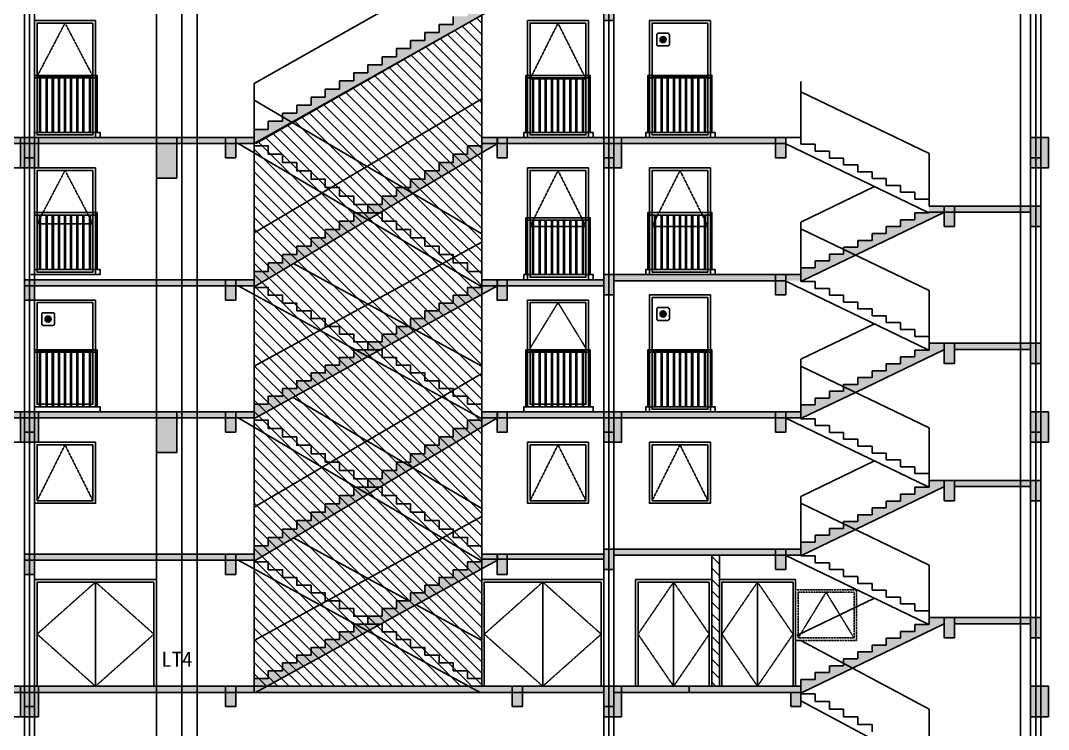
# Model space of a CAD drawing. Extents: x -737978 to 768813, y -372247 to 1140308.
# Drawn here: x -160901 to -140676, y -252579 to -238629 of the extents above; entities that cross this region are included whole.
import ezdxf

# ---------------------------------------------------------------- set-up
doc = ezdxf.new("R2010")
doc.units = 0
doc.header["$LTSCALE"] = 10
doc.header["$MEASUREMENT"] = 0
doc.linetypes.add('DASH', pattern=[0.35, 0.25, -0.1])
doc.layers.get('0').update_dxf_attribs({"linetype": 'CONTINUOUS'})
for name, color, linetype in [('A-HATH', 8, 'CONTINUOUS'), ('A-WALL-GLAZ', 141, 'CONTINUOUS'), ('BORDER', 7, 'CONTINUOUS'), ('C-B', 7, 'CONTINUOUS'), ('DIM_LEAD', 3, 'CONTINUOUS'), ('J-COLU-梁柱', 30, 'CONTINUOUS'), ('J-ELEV-立面栏杆', 36, 'CONTINUOUS'), ('J-ELEV-立面门窗分格线', 155, 'CONTINUOUS'), ('PUB_HATCH', 8, 'CONTINUOUS'), ('S_E_STAIR', 4, 'CONTINUOUS'), ('窗', 4, 'CONTINUOUS')]:
    doc.layers.add(name, color=color, linetype=linetype)
doc.styles.add('_TCH_DYN', font='')
doc.styles.get('_TCH_DYN').set_extended_font_data('SimSun')

# ---------------------------------------------------------------- blocks, each defined once
blk = doc.blocks.new('A$C035B0F65')
at = {"layer": 'PUB_HATCH'}
blk.add_hatch(color=256, dxfattribs=at).paths.add_polyline_path([(200, 400), (200, 0), (0, 0), (0, 400)])
at = {"layer": 'J-COLU-梁柱'}
blk.add_lwpolyline([(200, 400), (200, 0), (0, 0), (0, 400)], close=True, dxfattribs=at)
blk = doc.blocks.new('A$C74714C7F')
at = {"layer": 'PUB_HATCH'}
blk.add_hatch(color=256, dxfattribs=at).paths.add_polyline_path([(350, 800), (350, 200), (0, 200), (0, 800)])
at = {"layer": 'J-COLU-梁柱'}
blk.add_lwpolyline([(350, 800), (350, 200), (0, 200), (0, 800)], close=True, dxfattribs=at)
blk = doc.blocks.new('A$C46E66E59')
at = {"color": 8}
blk.add_lwpolyline([(0, 100), (1360, 100), (1360, 0), (0, 0)], close=True, dxfattribs=at)
at = {"layer": 'J-COLU-梁柱', "color": 8}
for p, q in [((1360, 100), (0, 100)), ((0, 100), (0, 0)), ((0, 0), (1360, 0)), ((1360, 0), (1360, 100))]:
    blk.add_line(p, q, dxfattribs=at)
at = {"layer": 'J-ELEV-立面栏杆', "color": 8}
for p, q in [((80, 1172), (80, 100)), ((190, 1172), (190, 100)), ((210, 1172), (210, 100)), ((320, 1172), (320, 100)), ((340, 1172), (340, 100)), ((440, 1172), (440, 100)), ((460, 1172), (460, 100)), ((560, 1172), (560, 100)), ((580, 1172), (580, 100)), ((680, 1172), (680, 100)), ((700, 1172), (700, 100)), ((800, 1172), (800, 100)), ((820, 1172), (820, 100)), ((920, 1172), (920, 100)), ((940, 1172), (940, 100)), ((1040, 1172), (1040, 100)), ((1060, 1172), (1060, 100)), ((1170, 1172), (1170, 100)), ((1190, 1172), (1190, 100)), ((1300, 1172), (1300, 100))]:
    blk.add_line(p, q, dxfattribs=at)
for points in [[(60, 100), (60, 1220), (1320, 1220), (1320, 100)], [(1320, 1172), (60, 1172)]]:
    blk.add_lwpolyline(points, dxfattribs=at)
blk = doc.blocks.new('A$C6B421D50')
at = {"color": 8}
blk.add_lwpolyline([(0, 100), (1290, 100), (1290, 0), (0, 0)], close=True, dxfattribs=at)
at = {"layer": 'J-COLU-梁柱', "color": 8}
blk.add_line((0, 100), (0, 0), dxfattribs=at)
at = {"layer": 'J-ELEV-立面栏杆', "color": 8}
for p, q in [((80, 1172), (80, 100)), ((190, 1172), (190, 100)), ((210, 1172), (210, 100)), ((320, 1172), (320, 100)), ((340, 1172), (340, 100)), ((440, 1172), (440, 100)), ((460, 1172), (460, 100)), ((560, 1172), (560, 100)), ((580, 1172), (580, 100)), ((680, 1172), (680, 100)), ((700, 1172), (700, 100)), ((800, 1172), (800, 100)), ((820, 1172), (820, 100)), ((920, 1172), (920, 100)), ((940, 1172), (940, 100)), ((1040, 1172), (1040, 100)), ((1060, 1172), (1060, 100)), ((1170, 1172), (1170, 100)), ((1190, 1172), (1190, 100))]:
    blk.add_line(p, q, dxfattribs=at)
for points in [[(60, 100), (60, 1220), (1290, 1220)], [(1290, 1172), (60, 1172)]]:
    blk.add_lwpolyline(points, dxfattribs=at)

msp = doc.modelspace()

# ---------------------------------------------------------------- hatches: boundary and pattern name
h = msp.add_hatch(color=8)
h.dxf.hatch_style = 1
edge = h.paths.add_edge_path()
edge.add_arc((-148259, -239003.7), 60, 0, 360)
h = msp.add_hatch(color=8)
h.dxf.hatch_style = 1
edge = h.paths.add_edge_path()
edge.add_arc((-160359, -244503.4), 60, 0, 360)
h = msp.add_hatch(color=8)
h.dxf.hatch_style = 1
edge = h.paths.add_edge_path()
edge.add_arc((-148259, -244403.7), 60, 0, 360)
at = {"layer": 'A-HATH'}
h = msp.add_hatch(dxfattribs=at)
h.set_pattern_fill('ANSI31', color=256, scale=100)
h.set_pattern_definition([(135, (-107977.87, -86083.05), (112.2532, 112.2532), [])])
h.paths.add_polyline_path([(-156306.4, -241048.2), (-151826.4, -238525.5), (-151826.4, -251728.8), (-156306.4, -251728.8)])
h = msp.add_hatch(dxfattribs=at)
h.set_pattern_fill('ANSI31', color=256, scale=100)
h.set_pattern_definition([(135, (-383146.64, 56937.26), (112.2532, 112.2532), [])])
h.paths.add_polyline_path([(-147151.4, -249148.8), (-147301.4, -249148.8), (-147301.4, -251728.8), (-147151.4, -251728.8)])
at = {"layer": 'C-B'}
h = msp.add_hatch(color=256, dxfattribs=at)
h.dxf.hatch_style = 1
h.paths.add_polyline_path([(-160826.4, -240928.8), (-174626.4, -240928.8), (-174626.4, -241048.8), (-160826.4, -241048.8)])
h = msp.add_hatch(color=256, dxfattribs=at)
h.dxf.hatch_style = 1
h.paths.add_polyline_path([(-160826.4, -246328.8), (-174626.4, -246328.8), (-174626.4, -246448.8), (-160826.4, -246448.8)])
h = msp.add_hatch(color=256, dxfattribs=at)
h.dxf.hatch_style = 1
h.paths.add_polyline_path([(-149426.4, -251728.8), (-174276.4, -251728.8), (-174276.4, -251848.8), (-149426.4, -251848.8)])
at = {"layer": 'PUB_HATCH'}
for points in [[(-156306.4, -240928.7), (-156306.4, -240769.9), (-156026.4, -240769.9), (-156026.4, -240611.1), (-155746.4, -240611.1), (-155746.4, -240452.2), (-155466.4, -240452.2), (-155466.4, -240293.4), (-155186.4, -240293.4), (-155186.4, -240134.6), (-154906.4, -240134.6), (-154906.4, -239975.8), (-154626.4, -239975.8), (-154626.4, -239817), (-154346.4, -239817), (-154346.4, -239658.1), (-154066.4, -239658.1), (-154066.4, -239499.3), (-153786.4, -239499.3), (-153786.4, -239340.5), (-153506.4, -239340.5), (-153506.4, -239181.7), (-153226.4, -239181.7), (-153226.4, -239022.9), (-152946.4, -239022.9), (-152946.4, -238864), (-152666.4, -238864), (-152666.4, -238705.2), (-152386.4, -238705.2), (-152386.4, -238546.4), (-152106.4, -238546.4), (-152106.4, -238387.6), (-151826.4, -238387.6), (-151826.4, -238348.8), (-151514.7, -238348.8), (-156274.7, -241048.7), (-156306.4, -241048.7)], [(-160826.4, -240928.8), (-156306.4, -240928.8), (-156306.4, -241048.8), (-160826.4, -241048.8)], [(-158226.8, -240928.8), (-158226.8, -241728.8), (-157826.8, -241728.8), (-157826.8, -240928.8)], [(-151513.8, -240928.8), (-151826.4, -240928.8), (-151826.4, -241093.5), (-152106.4, -241093.5), (-152106.4, -241258.2), (-152386.4, -241258.2), (-152386.4, -241422.9), (-152666.4, -241422.9), (-152666.4, -241587.6), (-152946.4, -241587.6), (-152946.4, -241752.3), (-153226.4, -241752.3), (-153226.4, -241917), (-153506.4, -241917), (-153506.4, -242081.7), (-153786.4, -242081.7), (-153786.4, -242246.4), (-154066.4, -242246.4), (-154066.4, -242411.1), (-154346.4, -242411.1), (-154346.4, -242575.9), (-154626.4, -242575.9), (-154626.4, -242740.6), (-154906.4, -242740.6), (-154906.4, -242905.3), (-155186.4, -242905.3), (-155186.4, -243070), (-155466.4, -243070), (-155466.4, -243234.7), (-155746.4, -243234.7), (-155746.4, -243399.4), (-156026.4, -243399.4), (-156026.4, -243564.1), (-156306.4, -243564.1), (-156306.4, -243849.4), (-156274.7, -243849.4), (-151513.8, -241048.8)], [(-149226.4, -241048.7), (-149226.4, -240928.7), (-151826.4, -240928.7), (-151826.4, -241048.7)], [(-151826.4, -240928.8), (-145846.4, -240928.8), (-145846.4, -241048.8), (-151826.4, -241048.8)], [(-141026.4, -242278.8), (-141026.4, -242398.8), (-143026.4, -242398.8), (-143026.4, -242278.8)], [(-145546.4, -243628.8), (-149226.4, -243628.8), (-149226.4, -243748.8), (-145546.4, -243748.8)], [(-160826.4, -243728.8), (-156306.4, -243728.8), (-156306.4, -243849.4), (-160826.4, -243848.8)], [(-151516.1, -243728.9), (-151826.4, -243728.8), (-151826.4, -243881.8), (-152106.4, -243881.8), (-152106.4, -244034.7), (-152386.4, -244034.7), (-152386.4, -244187.7), (-152666.4, -244187.7), (-152666.4, -244340.6), (-152946.4, -244340.6), (-152946.4, -244493.5), (-153226.4, -244493.5), (-153226.4, -244646.5), (-153506.4, -244646.5), (-153506.4, -244799.4), (-153786.4, -244799.4), (-153786.4, -244952.4), (-154066.4, -244952.4), (-154066.4, -245105.3), (-154346.4, -245105.3), (-154346.4, -245258.2), (-154626.4, -245258.2), (-154626.4, -245411.2), (-154906.4, -245411.2), (-154906.4, -245564.1), (-155186.4, -245564.1), (-155186.4, -245717.1), (-155466.4, -245717.1), (-155466.4, -245870), (-155746.4, -245870), (-155746.4, -246022.9), (-156026.4, -246022.9), (-156026.4, -246175.9), (-156306.4, -246175.9), (-156306.4, -246448.8), (-156276.4, -246448.8), (-151516.1, -243848.7)], [(-151826.4, -243728.8), (-149426.4, -243728.8), (-149426.4, -243848.8), (-151826.4, -243848.8)], [(-141026.4, -244978.8), (-141026.4, -245098.8), (-143026.4, -245098.8), (-143026.4, -244978.8)], [(-160826.4, -246328.8), (-156306.4, -246328.8), (-156306.4, -246448.8), (-160826.4, -246448.8)], [(-158226.4, -246328.7), (-158226.4, -247128.7), (-157826.4, -247128.7), (-157826.4, -246328.7)], [(-151513.8, -246328.8), (-151826.4, -246328.8), (-151826.4, -246493.5), (-152106.4, -246493.5), (-152106.4, -246658.2), (-152386.4, -246658.2), (-152386.4, -246822.9), (-152666.4, -246822.9), (-152666.4, -246987.6), (-152946.4, -246987.6), (-152946.4, -247152.3), (-153226.4, -247152.3), (-153226.4, -247317), (-153506.4, -247317), (-153506.4, -247481.7), (-153786.4, -247481.7), (-153786.4, -247646.4), (-154066.4, -247646.4), (-154066.4, -247811.1), (-154346.4, -247811.1), (-154346.4, -247975.9), (-154626.4, -247975.9), (-154626.4, -248140.6), (-154906.4, -248140.6), (-154906.4, -248305.3), (-155186.4, -248305.3), (-155186.4, -248470), (-155466.4, -248470), (-155466.4, -248634.7), (-155746.4, -248634.7), (-155746.4, -248799.4), (-156026.4, -248799.4), (-156026.4, -248964.1), (-156306.4, -248964.1), (-156306.4, -249249.4), (-156274.7, -249249.4), (-151513.8, -246448.8)], [(-151826.4, -246328.8), (-145546.4, -246328.8), (-145546.4, -246448.8), (-151826.4, -246448.8)], [(-141026.4, -247678.8), (-141026.4, -247798.8), (-143026.4, -247798.8), (-143026.4, -247678.8)], [(-160826.4, -249128.8), (-156306.4, -249128.8), (-156306.4, -249249.4), (-160826.4, -249248.8)], [(-151516.1, -249128.9), (-151826.4, -249128.8), (-151826.4, -249281.8), (-152106.4, -249281.8), (-152106.4, -249434.7), (-152386.4, -249434.7), (-152386.4, -249587.7), (-152666.4, -249587.7), (-152666.4, -249740.6), (-152946.4, -249740.6), (-152946.4, -249893.5), (-153226.4, -249893.5), (-153226.4, -250046.5), (-153506.4, -250046.5), (-153506.4, -250199.4), (-153786.4, -250199.4), (-153786.4, -250352.4), (-154066.4, -250352.4), (-154066.4, -250505.3), (-154346.4, -250505.3), (-154346.4, -250658.2), (-154626.4, -250658.2), (-154626.4, -250811.2), (-154906.4, -250811.2), (-154906.4, -250964.1), (-155186.4, -250964.1), (-155186.4, -251117.1), (-155466.4, -251117.1), (-155466.4, -251270), (-155746.4, -251270), (-155746.4, -251422.9), (-156026.4, -251422.9), (-156026.4, -251575.9), (-156306.4, -251575.9), (-156306.4, -251848.8), (-156276.4, -251848.8), (-151516.1, -249248.7)], [(-151826.4, -249128.8), (-149426.4, -249128.8), (-149426.4, -249228.5), (-151826.4, -249228.8)], [(-145546.4, -249028.8), (-149226.4, -249028.8), (-149226.4, -249148.8), (-145546.4, -249148.8)], [(-141026.4, -250378.8), (-141026.4, -250498.8), (-143026.4, -250498.8), (-143026.4, -250378.8)], [(-160626.4, -251728.8), (-160626.4, -251848.8), (-156306.4, -251848.8), (-156306.4, -251728.8)], [(-148626.4, -251848.5), (-148626.4, -251728.5), (-151226.4, -251728.5), (-151226.4, -251848.5)], [(-148626.4, -251848.5), (-148626.4, -251728.5), (-151226.4, -251728.5), (-151226.4, -251848.5)], [(-146826.4, -251728.8), (-149226.4, -251728.8), (-149226.4, -251848.8), (-147026.4, -251848.8), (-146826.4, -251848.8)], [(-146826.4, -251728.8), (-149226.4, -251728.8), (-149226.4, -251848.8), (-147026.4, -251848.8), (-146826.4, -251848.8)], [(-149226.4, -251728.8), (-149226.4, -251848.8), (-145546.4, -251848.8), (-145546.4, -251728.8)], [(-145546.4, -251728.8), (-147746.4, -251728.8), (-147746.4, -251848.8), (-145746.4, -251848.8), (-145746.4, -252128.8), (-145546.4, -252128.8)]]:
    msp.add_hatch(color=256, dxfattribs=at).paths.add_polyline_path(points)
h = msp.add_hatch(color=256, dxfattribs=at)
h.paths.add_polyline_path([(-145266.4, -243358.8), (-144986.4, -243358.8), (-144986.4, -243223.8), (-144706.4, -243223.8), (-144706.4, -243178.8), (-144531.3, -243272.6), (-145518.9, -243748.8), (-145546.4, -243748.8), (-145546.4, -243628.8), (-145546.4, -243493.8), (-145266.4, -243493.8)])
h.paths.add_polyline_path([(-144146.4, -242818.8), (-143866.4, -242818.8), (-143866.4, -242683.8), (-143586.4, -242683.8), (-143586.4, -242548.8), (-143306.4, -242548.8), (-143306.4, -242413.8), (-143026.4, -242413.8), (-143026.4, -242398.8), (-142718.9, -242398.8), (-144531.3, -243272.6), (-144706.4, -243178.8), (-144706.4, -243088.8), (-144426.4, -243088.8), (-144426.4, -242953.8), (-144146.4, -242953.8)])
h = msp.add_hatch(color=256, dxfattribs=at)
h.paths.add_polyline_path([(-145266.4, -246058.8), (-144986.4, -246058.8), (-144986.4, -245923.8), (-144706.4, -245923.8), (-144706.4, -245878.8), (-144531.3, -245972.6), (-145518.9, -246448.8), (-145546.4, -246448.8), (-145546.4, -246328.8), (-145546.4, -246193.8), (-145266.4, -246193.8)])
h.paths.add_polyline_path([(-144146.4, -245518.8), (-143866.4, -245518.8), (-143866.4, -245383.8), (-143586.4, -245383.8), (-143586.4, -245248.8), (-143306.4, -245248.8), (-143306.4, -245113.8), (-143026.4, -245113.8), (-143026.4, -245098.8), (-142718.9, -245098.8), (-144531.3, -245972.6), (-144706.4, -245878.8), (-144706.4, -245788.8), (-144426.4, -245788.8), (-144426.4, -245653.8), (-144146.4, -245653.8)])
h = msp.add_hatch(color=256, dxfattribs=at)
h.paths.add_polyline_path([(-145266.4, -248758.8), (-144986.4, -248758.8), (-144986.4, -248623.8), (-144706.4, -248623.8), (-144706.4, -248578.8), (-144531.3, -248672.6), (-145518.9, -249148.8), (-145546.4, -249148.8), (-145546.4, -249028.8), (-145546.4, -248893.8), (-145266.4, -248893.8)])
h.paths.add_polyline_path([(-144146.4, -248218.8), (-143866.4, -248218.8), (-143866.4, -248083.8), (-143586.4, -248083.8), (-143586.4, -247948.8), (-143306.4, -247948.8), (-143306.4, -247813.8), (-143026.4, -247813.8), (-143026.4, -247798.8), (-142718.9, -247798.8), (-144531.3, -248672.6), (-144706.4, -248578.8), (-144706.4, -248488.8), (-144426.4, -248488.8), (-144426.4, -248353.8), (-144146.4, -248353.8)])
h = msp.add_hatch(color=256, dxfattribs=at)
h.paths.add_polyline_path([(-145266.4, -251458.8), (-144986.4, -251458.8), (-144986.4, -251323.8), (-144706.4, -251323.8), (-144706.4, -251278.8), (-144531.3, -251372.6), (-145518.9, -251848.8), (-145546.4, -251848.8), (-145546.4, -251728.8), (-145546.4, -251593.8), (-145266.4, -251593.8)])
h.paths.add_polyline_path([(-144146.4, -250918.8), (-143866.4, -250918.8), (-143866.4, -250783.8), (-143586.4, -250783.8), (-143586.4, -250648.8), (-143306.4, -250648.8), (-143306.4, -250513.8), (-143026.4, -250513.8), (-143026.4, -250498.8), (-142718.9, -250498.8), (-144531.3, -251372.6), (-144706.4, -251278.8), (-144706.4, -251188.8), (-144426.4, -251188.8), (-144426.4, -251053.8), (-144146.4, -251053.8)])

# ---------------------------------------------------------------- linework, layer by layer
at = {"color": 8}
for points in [[(-148384, -238908.7), (-148384, -239098.7, 0.4142136), (-148354, -239128.7), (-148164, -239128.7, 0.4142136), (-148134, -239098.7), (-148134, -238908.7, 0.4142136), (-148164, -238878.7), (-148354, -238878.7, 0.4142136)], [(-148384, -244308.7), (-148384, -244498.7, 0.4142136), (-148354, -244528.7), (-148164, -244528.7, 0.4142136), (-148134, -244498.7), (-148134, -244308.7, 0.4142136), (-148164, -244278.7), (-148354, -244278.7, 0.4142136)], [(-160484, -244408.4), (-160484, -244598.4, 0.4142136), (-160454, -244628.4), (-160264, -244628.4, 0.4142136), (-160234, -244598.4), (-160234, -244408.4, 0.4142136), (-160264, -244378.4), (-160454, -244378.4, 0.4142136)]]:
    msp.add_lwpolyline(points, format="xyb", close=True, dxfattribs=at)
msp.add_lwpolyline([(-159336.4, -243528.8), (-160626.4, -243528.8), (-160626.4, -243628.6), (-159336.4, -243628.8)], close=True, dxfattribs=at)
for centre in [(-148259, -239003.7), (-160359, -244503.4), (-148259, -244403.7)]:
    msp.add_circle(centre, 60, dxfattribs=at)
at = {"layer": 'A-WALL-GLAZ', "color": 8}
for points in [[(-159426.4, -238628.8), (-160626.4, -238628.8), (-160626.4, -240928.8), (-159426.4, -240928.8)], [(-149726.4, -238628.8), (-150926.4, -238628.8), (-150926.4, -240928.8), (-149726.4, -240928.8)], [(-147326.4, -238628.8), (-148526.4, -238628.8), (-148526.4, -240928.8), (-147326.4, -240928.8)], [(-159476.4, -238678.8), (-160576.4, -238678.8), (-160576.4, -240878.8), (-159476.4, -240878.8)], [(-149776.4, -238678.8), (-150876.4, -238678.8), (-150876.4, -240878.8), (-149776.4, -240878.8)], [(-147376.4, -238678.8), (-148476.4, -238678.8), (-148476.4, -240878.8), (-147376.4, -240878.8)], [(-159426.4, -241528.8), (-160626.4, -241528.8), (-160626.4, -243628.8), (-159426.4, -243628.8)], [(-159476.4, -241578.8), (-160576.4, -241578.8), (-160576.4, -243578.8), (-159476.4, -243578.8)], [(-149726.4, -241528.8), (-150926.4, -241528.8), (-150926.4, -243728.8), (-149726.4, -243728.8)], [(-149776.4, -241578.8), (-150876.4, -241578.8), (-150876.4, -243678.8), (-149776.4, -243678.8)], [(-147326.4, -241528.8), (-148526.4, -241528.8), (-148526.4, -243628.8), (-147326.4, -243628.8)], [(-147376.4, -241578.8), (-148476.4, -241578.8), (-148476.4, -243578.8), (-147376.4, -243578.8)], [(-147326.4, -244028.8), (-148526.4, -244028.8), (-148526.4, -246328.8), (-147326.4, -246328.8)], [(-147376.4, -244078.8), (-148476.4, -244078.8), (-148476.4, -246278.8), (-147376.4, -246278.8)], [(-159426.4, -244128.5), (-160626.4, -244128.5), (-160626.4, -246228.8), (-159426.4, -246228.8)], [(-159476.4, -244178.5), (-160576.4, -244178.5), (-160576.4, -246178.8), (-159476.4, -246178.8)], [(-149726.4, -244128.8), (-150926.4, -244128.8), (-150926.4, -246228.8), (-149726.4, -246228.8)], [(-149776.4, -244178.8), (-150876.4, -244178.8), (-150876.4, -246178.8), (-149776.4, -246178.8)], [(-159426.4, -246928.8), (-160626.4, -246928.8), (-160626.4, -248128.8), (-159426.4, -248128.8)], [(-149726.4, -246928.8), (-150926.4, -246928.8), (-150926.4, -248128.8), (-149726.4, -248128.8)], [(-147326.4, -246928.8), (-148526.4, -246928.8), (-148526.4, -248128.8), (-147326.4, -248128.8)], [(-159476.4, -246978.8), (-160576.4, -246978.8), (-160576.4, -248078.8), (-159476.4, -248078.8)], [(-149776.4, -246978.8), (-150876.4, -246978.8), (-150876.4, -248078.8), (-149776.4, -248078.8)], [(-147376.4, -246978.8), (-148476.4, -246978.8), (-148476.4, -248078.8), (-147376.4, -248078.8)]]:
    msp.add_lwpolyline(points, close=True, dxfattribs=at)
for points in [[(-159476.4, -239728.8), (-160576.4, -239728.8)], [(-149776.4, -239778.8), (-150876.4, -239778.8)], [(-147376.4, -239728.8), (-148476.4, -239728.8)], [(-159426.4, -241528.8), (-160626.4, -241528.8)], [(-149726.4, -241528.8), (-150926.4, -241528.8)], [(-147326.4, -241528.8), (-148526.4, -241528.8)], [(-159476.4, -242628.8), (-160576.4, -242628.8)], [(-149776.4, -242678.8), (-150876.4, -242678.8)], [(-147376.4, -242678.8), (-148476.4, -242678.8)], [(-147326.4, -244028.8), (-148526.4, -244028.8)], [(-159426.4, -244128.5), (-160626.4, -244128.5)], [(-159476.4, -245128.8), (-160576.4, -245128.8)], [(-149776.4, -245128.8), (-150876.4, -245128.8)], [(-147376.4, -245128.8), (-148476.4, -245128.8)], [(-159426.4, -246928.8), (-160626.4, -246928.8)], [(-159426.4, -246928.8), (-160626.4, -246928.8)], [(-149726.4, -246928.8), (-150926.4, -246928.8)], [(-149726.4, -246928.8), (-150926.4, -246928.8)], [(-147326.4, -246928.8), (-148526.4, -246928.8)], [(-147326.4, -246928.8), (-148526.4, -246928.8)]]:
    msp.add_lwpolyline(points, dxfattribs=at)
at = {"layer": 'A-WALL-GLAZ', "color": 8, "linetype": 'DASH'}
for points in [[(-144451.4, -249828.8), (-145651.4, -249828.8), (-145651.4, -250828.8), (-144451.4, -250828.8)], [(-144501.4, -249878.8), (-145601.4, -249878.8), (-145601.4, -250778.8), (-144501.4, -250778.8)]]:
    msp.add_lwpolyline(points, close=True, dxfattribs=at)
at = {"layer": 'BORDER', "color": 1}
for points in [[(-160726.4, -222290.4), (-160726.4, -257686.7)], [(-157726.4, -222290.4), (-157726.4, -257686.7)], [(-149326.4, -222290.4), (-149326.4, -257686.7)], [(-140926.4, -222290.4), (-140926.4, -257686.7)]]:
    msp.add_lwpolyline(points, dxfattribs=at)
at = {"layer": 'C-B', "color": 8}
for points in [[(-158226.4, -228328.8), (-158226.4, -256328.8)], [(-157426.4, -228328.8), (-157426.4, -256328.8)], [(-160826.4, -241528.8), (-188426.4, -241528.8)], [(-160826.4, -246928.8), (-188426.4, -246928.8)], [(-160826.4, -252328.8), (-165828.3, -252328.8)]]:
    msp.add_lwpolyline(points, dxfattribs=at)
at = {"layer": 'C-B'}
for points in [[(-149426.4, -228328.8), (-149426.4, -256628.8)], [(-149226.4, -228328.8), (-149226.4, -256628.8)], [(-141226.6, -240928.8), (-141226.6, -235528.8)], [(-141226.6, -256328.8), (-141226.6, -240928.8)], [(-141026.4, -256628.8), (-141026.4, -251728.8)]]:
    msp.add_lwpolyline(points, dxfattribs=at)
for points in [[(-156306.4, -241048.2), (-151826.4, -238525.5), (-151826.4, -251728.8), (-156306.4, -251728.8)], [(-160826.4, -240928.8), (-174626.4, -240928.8), (-174626.4, -241048.8), (-160826.4, -241048.8)], [(-160826.4, -246328.8), (-174626.4, -246328.8), (-174626.4, -246448.8), (-160826.4, -246448.8)]]:
    msp.add_lwpolyline(points, close=True, dxfattribs=at)
at = {"layer": 'C-B', "color": 8, "linetype": 'DASH'}
for points in [[(-159426.4, -249678.8), (-158276.4, -250703.8), (-159426.4, -251728.6), (-160576.4, -250703.8)], [(-150626.4, -249678.8), (-149476.4, -250703.8), (-150626.4, -251728.6), (-151776.4, -250703.8)], [(-148051.4, -249678.8), (-147351.4, -250703.8), (-148051.4, -251728.8), (-148751.4, -250703.8)], [(-146401.4, -249678.8), (-145701.4, -250703.8), (-146401.4, -251728.8), (-147101.4, -250703.8)]]:
    msp.add_lwpolyline(points, close=True, dxfattribs=at)
at = {"layer": 'J-COLU-梁柱'}
for p, q in [((-156274.7, -241048.7), (-151514.7, -238348.8)), ((-152386.4, -238705.2), (-152386.4, -238546.4)), ((-152666.4, -238864), (-152666.4, -238705.2)), ((-152666.4, -238705.2), (-152386.4, -238705.2)), ((-153226.4, -239181.7), (-153226.4, -239022.9)), ((-153226.4, -239022.9), (-152946.4, -239022.9)), ((-152946.4, -239022.9), (-152946.4, -238864)), ((-152946.4, -238864), (-152666.4, -238864)), ((-153506.4, -239340.5), (-153506.4, -239181.7)), ((-153506.4, -239181.7), (-153226.4, -239181.7)), ((-153786.4, -239499.3), (-153786.4, -239340.5)), ((-153786.4, -239340.5), (-153506.4, -239340.5)), ((-154346.4, -239817), (-154346.4, -239658.1)), ((-154346.4, -239658.1), (-154066.4, -239658.1)), ((-154066.4, -239658.1), (-154066.4, -239499.3)), ((-154066.4, -239499.3), (-153786.4, -239499.3)), ((-154626.4, -239975.8), (-154626.4, -239817)), ((-154626.4, -239817), (-154346.4, -239817)), ((-154906.4, -240134.6), (-154906.4, -239975.8)), ((-154906.4, -239975.8), (-154626.4, -239975.8)), ((-155186.4, -240293.4), (-155186.4, -240134.6)), ((-155186.4, -240134.6), (-154906.4, -240134.6)), ((-155746.4, -240611.1), (-155746.4, -240452.2)), ((-155746.4, -240452.2), (-155466.4, -240452.2)), ((-155466.4, -240452.2), (-155466.4, -240293.4)), ((-155466.4, -240293.4), (-155186.4, -240293.4)), ((-156026.4, -240769.9), (-156026.4, -240611.1)), ((-156026.4, -240611.1), (-155746.4, -240611.1)), ((-156306.4, -240928.7), (-156306.4, -240769.9)), ((-156306.4, -240769.9), (-156026.4, -240769.9)), ((-160626.4, -240929.1), (-160626.4, -241049.1)), ((-149426.4, -240929.1), (-149426.4, -241049.1)), ((-143026.4, -242278.8), (-141026.4, -242278.8)), ((-144474.9, -243245.4), (-142718.9, -242398.8)), ((-143306.4, -242548.8), (-143306.4, -242413.8)), ((-143306.4, -242413.8), (-143026.4, -242413.8)), ((-143026.4, -242413.8), (-143026.4, -242398.8)), ((-141026.4, -242398.8), (-143026.4, -242398.8)), ((-143866.4, -242818.8), (-143866.4, -242683.8)), ((-143866.4, -242683.8), (-143586.4, -242683.8)), ((-143586.4, -242683.8), (-143586.4, -242548.8)), ((-143586.4, -242548.8), (-143306.4, -242548.8)), ((-144146.4, -242953.8), (-144146.4, -242818.8)), ((-144146.4, -242818.8), (-143866.4, -242818.8)), ((-144706.4, -243223.8), (-144706.4, -243088.8)), ((-144706.4, -243088.8), (-144426.4, -243088.8)), ((-144426.4, -243088.8), (-144426.4, -242953.8)), ((-144426.4, -242953.8), (-144146.4, -242953.8)), ((-145518.9, -243748.8), (-144474.9, -243245.4)), ((-144986.4, -243358.8), (-144986.4, -243223.8)), ((-144986.4, -243223.8), (-144706.4, -243223.8)), ((-145546.4, -243628.8), (-145546.4, -243493.8)), ((-145546.4, -243493.8), (-145266.4, -243493.8)), ((-145266.4, -243493.8), (-145266.4, -243358.8)), ((-145266.4, -243358.8), (-144986.4, -243358.8)), ((-159336.4, -243628.8), (-160696.4, -243628.8)), ((-160626.4, -243629), (-160626.4, -243749)), ((-159336.4, -243528.8), (-159336.4, -243628.8)), ((-149426.4, -243629), (-149426.4, -243749)), ((-145546.4, -243628.8), (-149226.4, -243628.8)), ((-149226.4, -243748.8), (-145853.8, -243748.8)), ((-145546.4, -243748.8), (-145518.9, -243748.8)), ((-144474.9, -245945.4), (-142718.9, -245098.8)), ((-143306.4, -245248.8), (-143306.4, -245113.8)), ((-143306.4, -245113.8), (-143026.4, -245113.8)), ((-143026.4, -245113.8), (-143026.4, -244978.8)), ((-143026.4, -244978.8), (-141026.4, -244978.8)), ((-141026.4, -245098.8), (-142526.4, -245098.8)), ((-143586.4, -245383.8), (-143586.4, -245248.8)), ((-143586.4, -245248.8), (-143306.4, -245248.8)), ((-144146.4, -245653.8), (-144146.4, -245518.8)), ((-144146.4, -245518.8), (-143866.4, -245518.8)), ((-143866.4, -245518.8), (-143866.4, -245383.8)), ((-143866.4, -245383.8), (-143586.4, -245383.8)), ((-144426.4, -245788.8), (-144426.4, -245653.8)), ((-144426.4, -245653.8), (-144146.4, -245653.8)), ((-144986.4, -246058.8), (-144986.4, -245923.8)), ((-144986.4, -245923.8), (-144706.4, -245923.8)), ((-144706.4, -245923.8), (-144706.4, -245788.8)), ((-144706.4, -245788.8), (-144426.4, -245788.8)), ((-145518.9, -246448.8), (-144474.9, -245945.4)), ((-145266.4, -246193.8), (-145266.4, -246058.8)), ((-145266.4, -246058.8), (-144986.4, -246058.8)), ((-160626.4, -246228.9), (-160626.4, -246448.9)), ((-149426.4, -246328.9), (-149426.4, -246448.9)), ((-145546.4, -246328.8), (-149226.4, -246328.8)), ((-145546.4, -246328.8), (-145546.4, -246193.8)), ((-145546.4, -246193.8), (-145266.4, -246193.8)), ((-160626.4, -246448.9), (-156606.4, -246448.6)), ((-145546.4, -246448.8), (-145518.9, -246448.8)), ((-143026.4, -247813.8), (-143026.4, -247678.8)), ((-143026.4, -247678.8), (-141026.4, -247678.8)), ((-144474.9, -248645.4), (-142718.9, -247798.8)), ((-143586.4, -248083.8), (-143586.4, -247948.8)), ((-143586.4, -247948.8), (-143306.4, -247948.8)), ((-143306.4, -247948.8), (-143306.4, -247813.8)), ((-143306.4, -247813.8), (-143026.4, -247813.8)), ((-141026.4, -247798.8), (-142526.4, -247798.8)), ((-143866.4, -248218.8), (-143866.4, -248083.8)), ((-143866.4, -248083.8), (-143586.4, -248083.8)), ((-144426.4, -248488.8), (-144426.4, -248353.8)), ((-144426.4, -248353.8), (-144146.4, -248353.8)), ((-144146.4, -248353.8), (-144146.4, -248218.8)), ((-144146.4, -248218.8), (-143866.4, -248218.8)), ((-144706.4, -248623.8), (-144706.4, -248488.8)), ((-144706.4, -248488.8), (-144426.4, -248488.8)), ((-145518.9, -249148.8), (-144474.9, -248645.4)), ((-145266.4, -248893.8), (-145266.4, -248758.8)), ((-145266.4, -248758.8), (-144986.4, -248758.8)), ((-144986.4, -248758.8), (-144986.4, -248623.8)), ((-144986.4, -248623.8), (-144706.4, -248623.8)), ((-145546.4, -249028.8), (-145546.4, -248893.8)), ((-145546.4, -248893.8), (-145266.4, -248893.8)), ((-160626.4, -249028.9), (-160626.4, -249148.9)), ((-149426.4, -249028.9), (-149426.4, -249148.9)), ((-145546.4, -249028.8), (-149226.4, -249028.8)), ((-149226.4, -249148.8), (-145546.4, -249148.8)), ((-145546.4, -249148.8), (-145518.9, -249148.8)), ((-143026.4, -250513.8), (-143026.4, -250378.8)), ((-143026.4, -250378.8), (-141026.4, -250378.8)), ((-145518.9, -251848.8), (-142726.4, -250502.4)), ((-143306.4, -250648.8), (-143306.4, -250513.8)), ((-143306.4, -250513.8), (-143026.4, -250513.8)), ((-141026.4, -250498.8), (-142526.4, -250498.8)), ((-143866.4, -250918.8), (-143866.4, -250783.8)), ((-143866.4, -250783.8), (-143586.4, -250783.8)), ((-143586.4, -250783.8), (-143586.4, -250648.8)), ((-143586.4, -250648.8), (-143306.4, -250648.8)), ((-144146.4, -251053.8), (-144146.4, -250918.8)), ((-144146.4, -250918.8), (-143866.4, -250918.8)), ((-144706.4, -251323.8), (-144706.4, -251188.8)), ((-144706.4, -251188.8), (-144426.4, -251188.8)), ((-144426.4, -251188.8), (-144426.4, -251053.8)), ((-144426.4, -251053.8), (-144146.4, -251053.8)), ((-144986.4, -251458.8), (-144986.4, -251323.8)), ((-144986.4, -251323.8), (-144706.4, -251323.8)), ((-145546.4, -251728.8), (-145546.4, -251593.8)), ((-145546.4, -251593.8), (-145266.4, -251593.8)), ((-145266.4, -251593.8), (-145266.4, -251458.8)), ((-145266.4, -251458.8), (-144986.4, -251458.8)), ((-156306.4, -251728.5), (-160626.4, -251728.8)), ((-151826.4, -251728.5), (-149426.4, -251728.8)), ((-149426.4, -251728.8), (-149426.4, -251848.8)), ((-149426.4, -251728.8), (-149426.4, -251848.8)), ((-149426.4, -251728.8), (-149426.4, -251848.8)), ((-145546.4, -251728.8), (-149226.4, -251728.8)), ((-149226.4, -251728.8), (-149226.4, -251848.8)), ((-145546.4, -251728.8), (-147746.4, -251728.8)), ((-147746.4, -251728.8), (-147746.4, -251848.8)), ((-145546.4, -251878.8), (-145546.4, -251728.8)), ((-160626.4, -251848.8), (-156306.4, -251848.5)), ((-149426.4, -251848.8), (-151826.4, -251848.5)), ((-149226.4, -251848.8), (-145546.4, -251848.8)), ((-147746.4, -251848.8), (-145746.4, -251848.8)), ((-145746.4, -251848.8), (-145746.4, -252128.8)), ((-145546.4, -252128.8), (-145546.4, -251848.8)), ((-145546.4, -251848.8), (-145518.9, -251848.8)), ((-145746.4, -252128.8), (-145546.4, -252128.8))]:
    msp.add_line(p, q, dxfattribs=at)
for points in [[(-160826.4, -228328.8), (-160826.4, -256628.8)], [(-160626.4, -228328.8), (-160626.4, -256628.8)], [(-149426.4, -228328.8), (-149426.4, -256628.8)], [(-149226.4, -228328.8), (-149226.4, -256628.8)], [(-141026.4, -228328.8), (-141026.4, -256628.8)], [(-140826.4, -228328.8), (-140826.4, -256628.8)]]:
    msp.add_lwpolyline(points, dxfattribs=at)
for points in [[(-160826.4, -240928.8), (-156306.4, -240928.8), (-156306.4, -241048.8), (-160826.4, -241048.8)], [(-158226.8, -240928.8), (-158226.8, -241728.8), (-157826.8, -241728.8), (-157826.8, -240928.8)], [(-151513.8, -240928.8), (-151826.4, -240928.8), (-151826.4, -241093.5), (-152106.4, -241093.5), (-152106.4, -241258.2), (-152386.4, -241258.2), (-152386.4, -241422.9), (-152666.4, -241422.9), (-152666.4, -241587.6), (-152946.4, -241587.6), (-152946.4, -241752.3), (-153226.4, -241752.3), (-153226.4, -241917), (-153506.4, -241917), (-153506.4, -242081.7), (-153786.4, -242081.7), (-153786.4, -242246.4), (-154066.4, -242246.4), (-154066.4, -242411.1), (-154346.4, -242411.1), (-154346.4, -242575.9), (-154626.4, -242575.9), (-154626.4, -242740.6), (-154906.4, -242740.6), (-154906.4, -242905.3), (-155186.4, -242905.3), (-155186.4, -243070), (-155466.4, -243070), (-155466.4, -243234.7), (-155746.4, -243234.7), (-155746.4, -243399.4), (-156026.4, -243399.4), (-156026.4, -243564.1), (-156306.4, -243564.1), (-156306.4, -243849.4), (-156274.7, -243849.4), (-151513.8, -241048.8)], [(-151826.4, -240928.8), (-145846.4, -240928.8), (-145846.4, -241048.8), (-151826.4, -241048.8)], [(-160826.4, -243728.8), (-156306.4, -243728.8), (-156306.4, -243849.4), (-160826.4, -243848.8)], [(-151516.1, -243728.9), (-151826.4, -243728.8), (-151826.4, -243881.8), (-152106.4, -243881.8), (-152106.4, -244034.7), (-152386.4, -244034.7), (-152386.4, -244187.7), (-152666.4, -244187.7), (-152666.4, -244340.6), (-152946.4, -244340.6), (-152946.4, -244493.5), (-153226.4, -244493.5), (-153226.4, -244646.5), (-153506.4, -244646.5), (-153506.4, -244799.4), (-153786.4, -244799.4), (-153786.4, -244952.4), (-154066.4, -244952.4), (-154066.4, -245105.3), (-154346.4, -245105.3), (-154346.4, -245258.2), (-154626.4, -245258.2), (-154626.4, -245411.2), (-154906.4, -245411.2), (-154906.4, -245564.1), (-155186.4, -245564.1), (-155186.4, -245717.1), (-155466.4, -245717.1), (-155466.4, -245870), (-155746.4, -245870), (-155746.4, -246022.9), (-156026.4, -246022.9), (-156026.4, -246175.9), (-156306.4, -246175.9), (-156306.4, -246448.8), (-156276.4, -246448.8), (-151516.1, -243848.7)], [(-151826.4, -243728.8), (-149426.4, -243728.8), (-149426.4, -243848.8), (-151826.4, -243848.8)], [(-160826.4, -246328.8), (-156306.4, -246328.8), (-156306.4, -246448.8), (-160826.4, -246448.8)], [(-158226.4, -246328.7), (-158226.4, -247128.7), (-157826.4, -247128.7), (-157826.4, -246328.7)], [(-151513.8, -246328.8), (-151826.4, -246328.8), (-151826.4, -246493.5), (-152106.4, -246493.5), (-152106.4, -246658.2), (-152386.4, -246658.2), (-152386.4, -246822.9), (-152666.4, -246822.9), (-152666.4, -246987.6), (-152946.4, -246987.6), (-152946.4, -247152.3), (-153226.4, -247152.3), (-153226.4, -247317), (-153506.4, -247317), (-153506.4, -247481.7), (-153786.4, -247481.7), (-153786.4, -247646.4), (-154066.4, -247646.4), (-154066.4, -247811.1), (-154346.4, -247811.1), (-154346.4, -247975.9), (-154626.4, -247975.9), (-154626.4, -248140.6), (-154906.4, -248140.6), (-154906.4, -248305.3), (-155186.4, -248305.3), (-155186.4, -248470), (-155466.4, -248470), (-155466.4, -248634.7), (-155746.4, -248634.7), (-155746.4, -248799.4), (-156026.4, -248799.4), (-156026.4, -248964.1), (-156306.4, -248964.1), (-156306.4, -249249.4), (-156274.7, -249249.4), (-151513.8, -246448.8)], [(-151826.4, -246328.8), (-145546.4, -246328.8), (-145546.4, -246448.8), (-151826.4, -246448.8)], [(-160826.4, -249128.8), (-156306.4, -249128.8), (-156306.4, -249249.4), (-160826.4, -249248.8)], [(-151516.1, -249128.9), (-151826.4, -249128.8), (-151826.4, -249281.8), (-152106.4, -249281.8), (-152106.4, -249434.7), (-152386.4, -249434.7), (-152386.4, -249587.7), (-152666.4, -249587.7), (-152666.4, -249740.6), (-152946.4, -249740.6), (-152946.4, -249893.5), (-153226.4, -249893.5), (-153226.4, -250046.5), (-153506.4, -250046.5), (-153506.4, -250199.4), (-153786.4, -250199.4), (-153786.4, -250352.4), (-154066.4, -250352.4), (-154066.4, -250505.3), (-154346.4, -250505.3), (-154346.4, -250658.2), (-154626.4, -250658.2), (-154626.4, -250811.2), (-154906.4, -250811.2), (-154906.4, -250964.1), (-155186.4, -250964.1), (-155186.4, -251117.1), (-155466.4, -251117.1), (-155466.4, -251270), (-155746.4, -251270), (-155746.4, -251422.9), (-156026.4, -251422.9), (-156026.4, -251575.9), (-156306.4, -251575.9), (-156306.4, -251848.8), (-156276.4, -251848.8), (-151516.1, -249248.7)], [(-151826.4, -249128.8), (-149426.4, -249128.8), (-149426.4, -249228.5), (-151826.4, -249228.8)], [(-149426.4, -251728.8), (-174276.4, -251728.8), (-174276.4, -251848.8), (-149426.4, -251848.8)]]:
    msp.add_lwpolyline(points, close=True, dxfattribs=at)
at = {"layer": 'J-ELEV-立面栏杆', "color": 8}
for p, q in [((-160526.4, -242456.7), (-160526.4, -243528.8)), ((-160506.4, -242456.7), (-160506.4, -243528.8)), ((-160396.4, -242456.7), (-160396.4, -243528.8)), ((-160376.4, -242456.7), (-160376.4, -243528.8)), ((-160276.4, -242456.7), (-160276.4, -243528.8)), ((-160256.4, -242456.7), (-160256.4, -243528.8)), ((-160156.4, -242456.7), (-160156.4, -243528.8)), ((-160136.4, -242456.7), (-160136.4, -243528.8)), ((-160036.4, -242456.7), (-160036.4, -243528.8)), ((-160016.4, -242456.7), (-160016.4, -243528.8)), ((-159916.4, -242456.7), (-159916.4, -243528.8)), ((-159896.4, -242456.7), (-159896.4, -243528.8)), ((-159796.4, -242456.7), (-159796.4, -243528.8)), ((-159776.4, -242456.7), (-159776.4, -243528.8)), ((-159676.4, -242456.7), (-159676.4, -243528.8)), ((-159656.4, -242456.7), (-159656.4, -243528.8)), ((-159546.4, -242456.7), (-159546.4, -243528.8)), ((-159526.4, -242456.7), (-159526.4, -243528.8)), ((-159416.4, -242456.7), (-159416.4, -243528.8))]:
    msp.add_line(p, q, dxfattribs=at)
for points in [[(-159396.4, -243528.8), (-159396.4, -242408.8), (-160626.4, -242408.8)], [(-160626.4, -242456.7), (-159396.4, -242456.7)]]:
    msp.add_lwpolyline(points, dxfattribs=at)
at = {"layer": 'J-ELEV-立面门窗分格线', "color": 8, "linetype": 'DASH'}
for points in [[(-160576.4, -239728.8), (-160026.4, -238678.8), (-159476.4, -239728.8)], [(-150876.4, -239778.8), (-150326.4, -238678.8), (-149776.4, -239778.8)], [(-160576.4, -242628.8), (-160026.4, -241578.8), (-159476.4, -242628.8)], [(-150876.4, -242678.8), (-150326.4, -241578.8), (-149776.4, -242678.8)], [(-148476.4, -242678.8), (-147926.4, -241578.8), (-147376.4, -242678.8)], [(-150876.4, -245078.8), (-150326.4, -244178.8), (-149776.4, -245078.8)], [(-160576.4, -248078.8), (-160026.4, -246978.8), (-159476.4, -248078.8)], [(-150876.4, -248078.8), (-150326.4, -246978.8), (-149776.4, -248078.8)], [(-148476.4, -248078.8), (-147926.4, -246978.8), (-147376.4, -248078.8)], [(-145601.4, -250778.8), (-145051.4, -249878.8), (-144501.4, -250778.8)]]:
    msp.add_lwpolyline(points, dxfattribs=at)
at = {"layer": 'S_E_STAIR'}
for p, q in [((-156306.4, -239869.9), (-151826.4, -237328.8)), ((-156306.4, -240928.7), (-156306.4, -239869.9)), ((-145546.4, -240928.8), (-145546.4, -239893.8)), ((-143026.4, -241243.8), (-145546.4, -240028.8)), ((-145546.4, -240928.8), (-149226.4, -240928.8)), ((-149226.4, -240928.8), (-149226.4, -241048.8)), ((-143053.8, -242398.8), (-145853.8, -241048.8)), ((-145546.4, -241063.8), (-145546.4, -240928.8)), ((-145546.4, -240928.8), (-145546.4, -241048.8)), ((-145266.4, -241063.8), (-145546.4, -241063.8)), ((-145266.4, -241198.8), (-145266.4, -241063.8)), ((-144986.4, -241198.8), (-145266.4, -241198.8)), ((-144986.4, -241333.8), (-144986.4, -241198.8)), ((-143026.4, -242278.8), (-143026.4, -241243.8)), ((-144706.4, -241333.8), (-144986.4, -241333.8)), ((-144706.4, -241468.8), (-144706.4, -241333.8)), ((-144426.4, -241468.8), (-144706.4, -241468.8)), ((-144426.4, -241603.8), (-144426.4, -241468.8)), ((-144146.4, -241603.8), (-144426.4, -241603.8)), ((-144146.4, -241738.8), (-144146.4, -241603.8)), ((-143866.4, -241738.8), (-144146.4, -241738.8)), ((-143866.4, -241873.8), (-143866.4, -241738.8)), ((-143586.4, -241873.8), (-143866.4, -241873.8)), ((-143586.4, -242008.8), (-143586.4, -241873.8)), ((-145546.4, -242593.8), (-144097.8, -241895.4)), ((-143306.4, -242008.8), (-143586.4, -242008.8)), ((-143306.4, -242143.8), (-143306.4, -242008.8)), ((-143026.4, -242143.8), (-143306.4, -242143.8)), ((-143026.4, -242278.8), (-143026.4, -242143.8)), ((-141026.4, -242278.8), (-141026.4, -242398.8)), ((-143026.4, -242398.8), (-143053.8, -242398.8)), ((-145546.4, -243628.8), (-145546.4, -242593.8)), ((-143026.4, -243943.8), (-145546.4, -242728.8)), ((-149226.4, -243628.8), (-149226.4, -243748.8)), ((-145546.4, -243763.8), (-145546.4, -243628.8)), ((-145546.4, -243628.8), (-145546.4, -243748.8)), ((-143053.8, -245098.8), (-145853.8, -243748.8)), ((-145266.4, -243763.8), (-145546.4, -243763.8)), ((-145266.4, -243898.8), (-145266.4, -243763.8)), ((-144986.4, -243898.8), (-145266.4, -243898.8)), ((-144986.4, -244033.8), (-144986.4, -243898.8)), ((-144706.4, -244033.8), (-144986.4, -244033.8)), ((-144706.4, -244168.8), (-144706.4, -244033.8)), ((-143026.4, -244978.8), (-143026.4, -243943.8)), ((-144426.4, -244168.8), (-144706.4, -244168.8)), ((-144426.4, -244303.8), (-144426.4, -244168.8)), ((-144146.4, -244303.8), (-144426.4, -244303.8)), ((-144146.4, -244438.8), (-144146.4, -244303.8)), ((-143866.4, -244438.8), (-144146.4, -244438.8)), ((-143866.4, -244573.8), (-143866.4, -244438.8)), ((-145546.4, -245293.8), (-144097.8, -244595.4)), ((-143586.4, -244573.8), (-143866.4, -244573.8)), ((-143586.4, -244708.8), (-143586.4, -244573.8)), ((-143306.4, -244708.8), (-143586.4, -244708.8)), ((-143306.4, -244843.8), (-143306.4, -244708.8)), ((-143026.4, -244843.8), (-143306.4, -244843.8)), ((-143026.4, -244978.8), (-143026.4, -244843.8)), ((-143026.4, -245098.8), (-143053.8, -245098.8)), ((-141026.4, -244978.8), (-141026.4, -245098.8)), ((-145546.4, -246328.8), (-145546.4, -245293.8)), ((-143026.4, -246643.8), (-145546.4, -245428.8)), ((-149226.4, -246328.8), (-149226.4, -246448.8)), ((-145546.4, -246463.8), (-145546.4, -246328.8)), ((-145546.4, -246328.8), (-145546.4, -246448.8)), ((-143053.8, -247798.8), (-145853.8, -246448.8)), ((-145266.4, -246463.8), (-145546.4, -246463.8)), ((-145266.4, -246598.8), (-145266.4, -246463.8)), ((-144986.4, -246598.8), (-145266.4, -246598.8)), ((-144986.4, -246733.8), (-144986.4, -246598.8)), ((-144706.4, -246733.8), (-144986.4, -246733.8)), ((-144706.4, -246868.8), (-144706.4, -246733.8)), ((-143026.4, -247678.8), (-143026.4, -246643.8)), ((-144426.4, -246868.8), (-144706.4, -246868.8)), ((-144426.4, -247003.8), (-144426.4, -246868.8)), ((-144146.4, -247003.8), (-144426.4, -247003.8)), ((-144146.4, -247138.8), (-144146.4, -247003.8)), ((-143866.4, -247138.8), (-144146.4, -247138.8)), ((-143866.4, -247273.8), (-143866.4, -247138.8)), ((-145546.4, -247993.8), (-144097.8, -247295.4)), ((-143586.4, -247273.8), (-143866.4, -247273.8)), ((-143586.4, -247408.8), (-143586.4, -247273.8)), ((-143306.4, -247408.8), (-143586.4, -247408.8)), ((-143306.4, -247543.8), (-143306.4, -247408.8)), ((-143026.4, -247543.8), (-143306.4, -247543.8)), ((-143026.4, -247678.8), (-143026.4, -247543.8)), ((-141026.4, -247678.8), (-141026.4, -247798.8)), ((-143026.4, -247798.8), (-143053.8, -247798.8)), ((-145546.4, -249028.8), (-145546.4, -247993.8)), ((-143026.4, -249343.8), (-145546.4, -248128.8)), ((-149226.4, -249028.8), (-149226.4, -249148.8)), ((-143053.8, -250498.8), (-145853.8, -249148.8)), ((-145546.4, -249163.8), (-145546.4, -249028.8)), ((-145546.4, -249028.8), (-145546.4, -249148.8)), ((-145266.4, -249163.8), (-145546.4, -249163.8)), ((-145266.4, -249298.8), (-145266.4, -249163.8)), ((-144986.4, -249298.8), (-145266.4, -249298.8)), ((-144986.4, -249433.8), (-144986.4, -249298.8)), ((-144706.4, -249433.8), (-144986.4, -249433.8)), ((-144706.4, -249568.8), (-144706.4, -249433.8)), ((-144426.4, -249568.8), (-144706.4, -249568.8)), ((-144426.4, -249703.8), (-144426.4, -249568.8)), ((-144146.4, -249703.8), (-144426.4, -249703.8)), ((-144146.4, -249838.8), (-144146.4, -249703.8)), ((-143866.4, -249838.8), (-144146.4, -249838.8)), ((-143866.4, -249973.8), (-143866.4, -249838.8)), ((-143586.4, -249973.8), (-143866.4, -249973.8)), ((-143586.4, -250108.8), (-143586.4, -249973.8)), ((-145626.4, -250732.4), (-144097.8, -249995.4)), ((-143306.4, -250108.8), (-143586.4, -250108.8)), ((-143306.4, -250243.8), (-143306.4, -250108.8)), ((-143026.4, -250243.8), (-143306.4, -250243.8)), ((-143026.4, -250378.8), (-143026.4, -250243.8)), ((-141026.4, -250378.8), (-141026.4, -250498.8)), ((-143026.4, -250498.8), (-143053.8, -250498.8)), ((-145546.4, -250828.8), (-145626.4, -250828.8)), ((-143026.4, -252178.8), (-145546.4, -250828.8)), ((-145266.4, -251878.8), (-145546.4, -251878.8)), ((-145266.4, -252028.8), (-145266.4, -251878.8)), ((-145546.4, -252015), (-143026.4, -253365)), ((-144986.4, -252028.8), (-145266.4, -252028.8)), ((-144986.4, -252178.8), (-144986.4, -252028.8)), ((-144706.4, -252178.8), (-144986.4, -252178.8)), ((-144706.4, -252328.8), (-144706.4, -252178.8)), ((-143026.4, -253228.8), (-143026.4, -252178.8)), ((-144426.4, -252328.8), (-144706.4, -252328.8)), ((-144426.4, -252478.8), (-144426.4, -252328.8)), ((-144146.4, -252478.8), (-144426.4, -252478.8)), ((-144146.4, -252628.8), (-144146.4, -252478.8))]:
    msp.add_line(p, q, dxfattribs=at)
for points in [[(-145546.4, -240928.8), (-145546.4, -239828.8)], [(-156306.4, -242806.8), (-151826.4, -240171.4)], [(-151826.4, -242828.8), (-156306.3, -240193.5)], [(-151826.4, -243848.8), (-151859.1, -243848.8), (-156618.8, -241048.9)], [(-151826.4, -243728.8), (-151826.4, -243564.1), (-152106.4, -243564.1), (-152106.4, -243399.4), (-152386.4, -243399.4), (-152386.4, -243234.7), (-152666.4, -243234.7), (-152666.4, -243070), (-152946.4, -243070), (-152946.4, -242905.3), (-153226.4, -242905.3), (-153226.4, -242740.6), (-153506.4, -242740.6), (-153506.4, -242575.9), (-153786.4, -242575.9), (-153786.4, -242411.1), (-154066.4, -242411.1), (-154066.4, -242246.4), (-154346.4, -242246.4), (-154346.4, -242081.7), (-154626.4, -242081.7), (-154626.4, -241917), (-154906.4, -241917), (-154906.4, -241752.3), (-155186.4, -241752.3), (-155186.4, -241587.6), (-155466.4, -241587.6), (-155466.4, -241422.9), (-155746.4, -241422.9), (-155746.4, -241258.2), (-156026.4, -241258.2), (-156026.4, -241093.5), (-156306.4, -241093.5), (-156306.4, -240928.8), (-156586.4, -240928.8)], [(-156306.4, -243706.8), (-156306.4, -242806.8)], [(-156306.3, -245428.8), (-151826.4, -242988.4)], [(-151826.4, -245428.8), (-155530, -243411.3)], [(-151826.4, -246448.8), (-151856.3, -246448.8), (-156616.7, -243848.7)], [(-151826.4, -246328.8), (-151826.4, -246175.9), (-152106.4, -246175.9), (-152106.4, -246022.9), (-152386.4, -246022.9), (-152386.4, -245870), (-152666.4, -245870), (-152666.4, -245717.1), (-152946.4, -245717.1), (-152946.4, -245564.1), (-153226.4, -245564.1), (-153226.4, -245411.2), (-153506.4, -245411.2), (-153506.4, -245258.2), (-153786.4, -245258.2), (-153786.4, -245105.3), (-154066.4, -245105.3), (-154066.4, -244952.4), (-154346.4, -244952.4), (-154346.4, -244799.4), (-154626.4, -244799.4), (-154626.4, -244646.5), (-154906.4, -244646.5), (-154906.4, -244493.5), (-155186.4, -244493.5), (-155186.4, -244340.6), (-155466.4, -244340.6), (-155466.4, -244187.7), (-155746.4, -244187.7), (-155746.4, -244034.7), (-156026.4, -244034.7), (-156026.4, -243881.8), (-156306.4, -243881.8), (-156306.4, -243728.8), (-156586.4, -243728.8)], [(-156306.4, -246175.9), (-156306.4, -245275.9)], [(-156306.4, -246328.5), (-156306.4, -245428.5)], [(-156306.4, -248206.8), (-151826.4, -245571.4)], [(-151826.4, -248228.8), (-155538, -246045.5)], [(-151826.4, -249128.8), (-151826.4, -248964.1), (-152106.4, -248964.1), (-152106.4, -248799.4), (-152386.4, -248799.4), (-152386.4, -248634.7), (-152666.4, -248634.7), (-152666.4, -248470), (-152946.4, -248470), (-152946.4, -248305.3), (-153226.4, -248305.3), (-153226.4, -248140.6), (-153506.4, -248140.6), (-153506.4, -247975.9), (-153786.4, -247975.9), (-153786.4, -247811.1), (-154066.4, -247811.1), (-154066.4, -247646.4), (-154346.4, -247646.4), (-154346.4, -247481.7), (-154626.4, -247481.7), (-154626.4, -247317), (-154906.4, -247317), (-154906.4, -247152.3), (-155186.4, -247152.3), (-155186.4, -246987.6), (-155466.4, -246987.6), (-155466.4, -246822.9), (-155746.4, -246822.9), (-155746.4, -246658.2), (-156026.4, -246658.2), (-156026.4, -246493.5), (-156306.4, -246493.5), (-156306.4, -246328.8), (-156586.4, -246328.8)], [(-151826.4, -249248.8), (-151859.1, -249248.8), (-156618.8, -246448.9)], [(-156306.4, -249106.8), (-156306.4, -248206.8)], [(-156306.3, -250828.8), (-151826.4, -248388.4)], [(-153262.5, -250046.5), (-155530, -248811.3)], [(-151826.4, -251728.8), (-151826.4, -251575.9), (-152106.4, -251575.9), (-152106.4, -251422.9), (-152386.4, -251422.9), (-152386.4, -251270), (-152666.4, -251270), (-152666.4, -251117.1), (-152946.4, -251117.1), (-152946.4, -250964.1), (-153226.4, -250964.1), (-153226.4, -250811.2), (-153506.4, -250811.2), (-153506.4, -250658.2), (-153786.4, -250658.2), (-153786.4, -250505.3), (-154066.4, -250505.3), (-154066.4, -250352.4), (-154346.4, -250352.4), (-154346.4, -250199.4), (-154626.4, -250199.4), (-154626.4, -250046.5), (-154906.4, -250046.5), (-154906.4, -249893.5), (-155186.4, -249893.5), (-155186.4, -249740.6), (-155466.4, -249740.6), (-155466.4, -249587.7), (-155746.4, -249587.7), (-155746.4, -249434.7), (-156026.4, -249434.7), (-156026.4, -249281.8), (-156306.4, -249281.8), (-156306.4, -249128.8), (-156586.4, -249128.8)], [(-151826.4, -251848.8), (-151856.3, -251848.8), (-156616.7, -249248.7)], [(-143026.4, -249343.8), (-143026.4, -250243.8)], [(-151826.4, -250828.8), (-153119.4, -250124.4)]]:
    msp.add_lwpolyline(points, dxfattribs=at)
msp.add_lwpolyline([(-147151.4, -249148.8), (-147301.4, -249148.8), (-147301.4, -251728.8), (-147151.4, -251728.8)], close=True, dxfattribs=at)
at = {"layer": '窗', "color": 4}
for points in [[(-158226.4, -249628.8), (-160626.4, -249628.8), (-160626.4, -251728.8), (-158226.4, -251728.8)], [(-158276.4, -249678.8), (-160576.4, -249678.8), (-160576.4, -251728.8), (-158276.4, -251728.8)], [(-149426.4, -249628.8), (-151826.4, -249628.8), (-151826.4, -251728.8), (-149426.4, -251728.8)], [(-149476.4, -249678.8), (-151776.4, -249678.8), (-151776.4, -251728.8), (-149476.4, -251728.8)], [(-147301.4, -249628.8), (-148801.4, -249628.8), (-148801.4, -251728.8), (-147301.4, -251728.8)], [(-147351.4, -249678.8), (-148751.4, -249678.8), (-148751.4, -251728.8), (-147351.4, -251728.8)], [(-145651.4, -249628.8), (-147151.4, -249628.8), (-147151.4, -251728.8), (-145651.4, -251728.8)], [(-145701.4, -249678.8), (-147101.4, -249678.8), (-147101.4, -251728.8), (-145701.4, -251728.8)]]:
    msp.add_lwpolyline(points, close=True, dxfattribs=at)
for points in [[(-159426.4, -249678.8), (-159426.4, -251728.8)], [(-150626.4, -249678.8), (-150626.4, -251728.8)], [(-148051.4, -249678.8), (-148051.4, -251728.8)], [(-146401.4, -249678.8), (-146401.4, -251728.8)]]:
    msp.add_lwpolyline(points, dxfattribs=at)

# ---------------------------------------------------------------- block references
at = {"layer": 'J-COLU-梁柱', "xscale": -1}
for name, p in [('A$C035B0F65', (-149226.4, -238628.8)), ('A$C6B421D50', (-159336.4, -240928.5)), ('A$C46E66E59', (-149636.4, -240928.8)), ('A$C46E66E59', (-147236.4, -240928.8)), ('A$C74714C7F', (-160551.4, -241728.8)), ('A$C035B0F65', (-149226.4, -241328.8)), ('A$C74714C7F', (-149076.4, -241728.8)), ('A$C035B0F65', (-145846.4, -241328.8)), ('A$C035B0F65', (-140826.4, -241328.8)), ('A$C74714C7F', (-140676.4, -241728.8)), ('A$C035B0F65', (-142526.4, -242678.8)), ('A$C035B0F65', (-140826.4, -242678.8)), ('A$C6B421D50', (-159336.4, -243628.6)), ('A$C46E66E59', (-147236.4, -243628.8)), ('A$C46E66E59', (-149636.4, -243728.8)), ('A$C035B0F65', (-149226.4, -244028.8)), ('A$C035B0F65', (-145846.4, -244028.8)), ('A$C6B421D50', (-159336.4, -246328.8)), ('A$C46E66E59', (-149636.4, -246328.8)), ('A$C46E66E59', (-147236.4, -246328.8)), ('A$C035B0F65', (-142526.4, -245378.8)), ('A$C035B0F65', (-140826.4, -245378.8)), ('A$C74714C7F', (-160551.4, -247128.8)), ('A$C035B0F65', (-149226.4, -246728.8)), ('A$C74714C7F', (-149076.4, -247128.8)), ('A$C035B0F65', (-145846.4, -246728.8)), ('A$C035B0F65', (-140826.4, -246728.8)), ('A$C74714C7F', (-140676.4, -247128.8)), ('A$C035B0F65', (-142526.4, -248078.8)), ('A$C035B0F65', (-140826.4, -248078.8)), ('A$C035B0F65', (-149226.4, -249428.8)), ('A$C035B0F65', (-145846.4, -249428.8)), ('A$C035B0F65', (-142526.4, -250778.8)), ('A$C74714C7F', (-160551.4, -252528.8)), ('A$C74714C7F', (-149076.4, -252528.8)), ('A$C74714C7F', (-140676.4, -252528.8))]:
    msp.add_blockref(name, p, dxfattribs=at)
at = {"layer": 'J-COLU-梁柱'}
for p in [(-160826.4, -241328.8), (-156866.4, -241328.7), (-151526.4, -241328.5), (-149426.4, -241328.8), (-149426.4, -244028.6), (-160826.4, -244128.5), (-156866.4, -244128.5), (-151526.4, -244128.3), (-160826.4, -246728.8), (-156866.4, -246728.7), (-151526.4, -246728.5), (-149426.4, -246728.8), (-160826.4, -249528.5), (-156866.4, -249528.4), (-151526.4, -249528.2), (-149426.4, -249428.5), (-141026.4, -250778.8), (-160826.4, -252128.8), (-156866.4, -252128.7), (-151226.4, -252128.5), (-149426.4, -252128.8), (-149426.4, -252128.8)]:
    msp.add_blockref('A$C035B0F65', p, dxfattribs=at)

# ---------------------------------------------------------------- texts
at = {"layer": 'DIM_LEAD', "color": 0, "linetype": 'Continuous', "style": '_TCH_DYN'}
msp.add_text('LT4', height=300, dxfattribs=at).set_placement((-158130, -251346.4))

doc.saveas('drawing.dxf')
